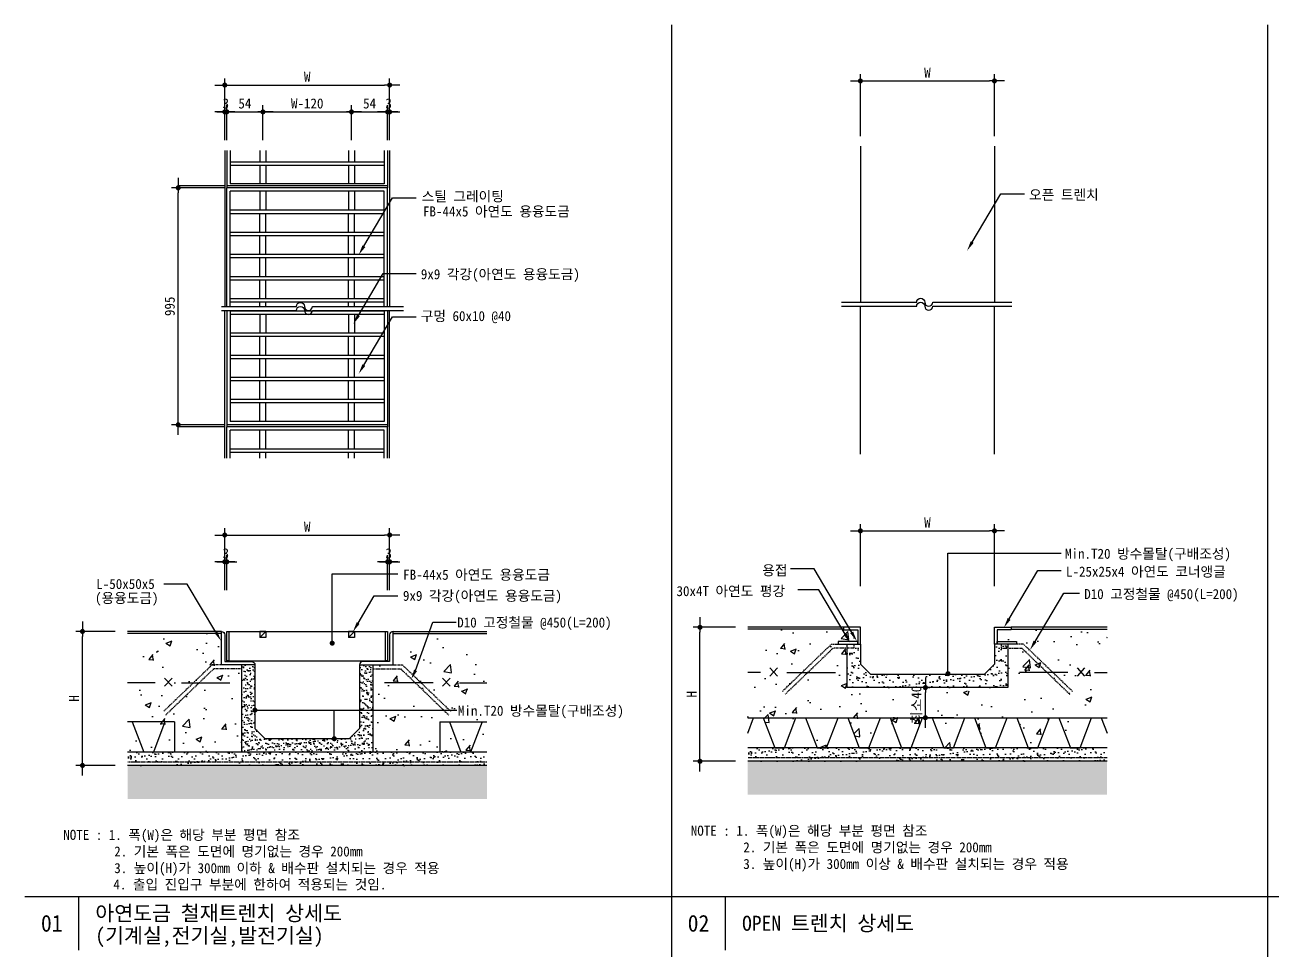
# Model space of a CAD drawing. Header units: millimetres. Extents: x 209 to 75467, y 6568 to 12199.
# Drawn here: x 209 to 3930, y 9438 to 12199 of the extents above; entities that cross this region are included whole.
import ezdxf
from ezdxf.enums import TextEntityAlignment as Align

# ---------------------------------------------------------------- set-up
doc = ezdxf.new("R2010")
doc.units = ezdxf.units.MM
doc.header["$MEASUREMENT"] = 0
doc.linetypes.add('HIDDEN', pattern=[0.375, 0.25, -0.125])
doc.linetypes.add('HIDDEN2', pattern=[0.1875, 0.125, -0.0625])
doc.layers.get('0').update_dxf_attribs({"linetype": 'CONTINUOUS'})
for name, color, linetype in [('252', 252, 'CONTINUOUS'), ('CA-ANNO-TEXT', 3, 'CONTINUOUS'), ('DIM', 7, 'CONTINUOUS'), ('ELEV1', 7, 'CONTINUOUS'), ('ELEV2', 9, 'CONTINUOUS'), ('FIN1', 9, 'CONTINUOUS'), ('HAT', 8, 'CONTINUOUS'), ('SECT2', 4, 'CONTINUOUS'), ('STL', 40, 'CONTINUOUS'), ('STRC', 2, 'CONTINUOUS'), ('SYM_JHS', 4, 'CONTINUOUS'), ('SYMB', 7, 'CONTINUOUS'), ('TABL', 7, 'CONTINUOUS'), ('TEXT', 7, 'CONTINUOUS'), ('WAT1', 7, 'HIDDEN'), ('WAT2', 7, 'CONTINUOUS')]:
    doc.layers.add(name, color=color, linetype=linetype)
for name, color, linetype, lineweight in [('A-DIMS', 7, 'CONTINUOUS', 25), ('A-MKXS-LEAD', 7, 'CONTINUOUS', 25), ('A-MKXS-TEXT1', 3, 'CONTINUOUS', 25)]:
    doc.layers.add(name, color=color, linetype=linetype, lineweight=lineweight)
doc.styles.add('HY울릉도L', font='H2GTRE.TTF')
doc.styles.add('돋움', font='')
doc.styles.add('돋움체', font='')
doc.styles.get('돋움').set_extended_font_data('DotumChe')
doc.styles.get('돋움체').set_extended_font_data('DotumChe')
doc.dimstyles.new('CDIM', dxfattribs={"dimtxt": 3, "dimasz": 1.5, "dimexe": 2, "dimexo": 1, "dimgap": 1, "dimtad": 1, "dimdec": 0, "dimrnd": 0.5, "dimzin": 0, "dimdsep": 32, "dimlunit": 6, "dimtxsty": 'HY울릉도L', "dimblk1": '_CIDOT', "dimblk2": '_CIDOT', "dimsah": 1, "dimcen": 5.5, "dimclrd": 2, "dimclre": 2, "dimclrt": 7, "dimadec": 0, "dimazin": 0, "dimtfac": 1, "dimtdec": 0, "dimtix": 1, "dimtmove": 2, "dimatfit": 1, "dimldrblk": '_CIDOT', "dimfxl": 1, "dimtolj": 1, "dimtzin": 0, "dimlwd": -1, "dimarcsym": 0})

# ---------------------------------------------------------------- blocks, each defined once
blk = doc.blocks.new('_CIDOT')
at = {"color": 0, "linetype": 'ByBlock'}
blk.add_line((2, 0), (-1, 0), dxfattribs=at)
at = {"color": 0, "linetype": 'ByBlock', "const_width": 0.5}
blk.add_lwpolyline([(-0.25, 0, 1), (0.25, 0, 1)], format="xyb", close=True, dxfattribs=at)
blk = doc.blocks.new('*D309')
at = {"layer": 'A-DIMS', "lineweight": -2, "transparency": 16777216}
for p, q in [((478.6, 10388.8), (360.7, 10388.8)), ((478.6, 9988.8), (360.7, 9988.8))]:
    blk.add_line(p, q, dxfattribs=at)
at = {"layer": 'A-DIMS', "transparency": 16777216}
blk.add_line((380.7, 10003.8), (380.7, 10373.8), dxfattribs=at)
at = {"layer": 'A-DIMS', "transparency": 16777216, "xscale": 15, "yscale": 15, "zscale": 15}
for p, rotation in [((380.7, 10388.8), 90), ((380.7, 9988.8), 270)]:
    blk.add_blockref('_CIDOT', p, dxfattribs=dict(at, rotation=rotation))
at = {"layer": 'A-DIMS', "color": 3, "transparency": 16777216, "insert": (355.7, 10188.8), "char_height": 30, "attachment_point": 5, "rotation": 90, "style": '돋움체'}
blk.add_mtext('\\A1;H', dxfattribs=at)
blk = doc.blocks.new('*D310')
at = {"layer": 'A-DIMS', "lineweight": -2, "transparency": 16777216}
for p, q in [((805.2, 10511.9), (805.2, 10616.5)), ((811.2, 10511.9), (811.2, 10616.5))]:
    blk.add_line(p, q, dxfattribs=at)
at = {"layer": 'A-DIMS', "transparency": 16777216}
for p, q in [((790.2, 10596.5), (775.2, 10596.5)), ((805.2, 10596.5), (811.2, 10596.5)), ((826.2, 10596.5), (841.2, 10596.5))]:
    blk.add_line(p, q, dxfattribs=at)
at = {"layer": 'A-DIMS', "transparency": 16777216, "xscale": 15, "yscale": 15, "zscale": 15, "rotation": 180}
blk.add_blockref('_CIDOT', (811.2, 10596.5), dxfattribs=at)
at = {"layer": 'A-DIMS', "transparency": 16777216, "xscale": 15, "yscale": 15, "zscale": 15}
blk.add_blockref('_CIDOT', (805.2, 10596.5), dxfattribs=at)
at = {"layer": 'A-DIMS', "color": 3, "transparency": 16777216, "insert": (808.2, 10621.5), "char_height": 30, "attachment_point": 5, "style": '돋움체'}
blk.add_mtext('\\A1;3', dxfattribs=at)
blk = doc.blocks.new('*D311')
at = {"layer": 'A-DIMS', "lineweight": -2, "transparency": 16777216}
for p, q in [((805.2, 10511.9), (805.2, 10696.5)), ((1297.2, 10511.9), (1297.2, 10696.5))]:
    blk.add_line(p, q, dxfattribs=at)
at = {"layer": 'A-DIMS', "transparency": 16777216}
blk.add_line((820.2, 10676.5), (1282.2, 10676.5), dxfattribs=at)
at = {"layer": 'A-DIMS', "transparency": 16777216, "xscale": 15, "yscale": 15, "zscale": 15, "rotation": 180}
blk.add_blockref('_CIDOT', (805.2, 10676.5), dxfattribs=at)
at = {"layer": 'A-DIMS', "transparency": 16777216, "xscale": 15, "yscale": 15, "zscale": 15}
blk.add_blockref('_CIDOT', (1297.2, 10676.5), dxfattribs=at)
at = {"layer": 'A-DIMS', "color": 3, "transparency": 16777216, "insert": (1051.2, 10701.5), "char_height": 30, "attachment_point": 5, "style": '돋움체'}
blk.add_mtext('\\A1;W', dxfattribs=at)
blk = doc.blocks.new('*D312')
at = {"layer": 'A-DIMS', "lineweight": -2, "transparency": 16777216}
for p, q in [((1291.2, 10511.9), (1291.2, 10616.5)), ((1297.2, 10511.9), (1297.2, 10616.5))]:
    blk.add_line(p, q, dxfattribs=at)
at = {"layer": 'A-DIMS', "transparency": 16777216}
for p, q in [((1276.2, 10596.5), (1261.2, 10596.5)), ((1291.2, 10596.5), (1297.2, 10596.5)), ((1312.2, 10596.5), (1327.2, 10596.5))]:
    blk.add_line(p, q, dxfattribs=at)
at = {"layer": 'A-DIMS', "transparency": 16777216, "xscale": 15, "yscale": 15, "zscale": 15, "rotation": 180}
blk.add_blockref('_CIDOT', (1297.2, 10596.5), dxfattribs=at)
at = {"layer": 'A-DIMS', "transparency": 16777216, "xscale": 15, "yscale": 15, "zscale": 15}
blk.add_blockref('_CIDOT', (1291.2, 10596.5), dxfattribs=at)
at = {"layer": 'A-DIMS', "color": 3, "transparency": 16777216, "insert": (1294.2, 10621.5), "char_height": 30, "attachment_point": 5, "style": '돋움체'}
blk.add_mtext('\\A1;3', dxfattribs=at)
blk = doc.blocks.new('*D313')
at = {"layer": 'DIM', "lineweight": -2, "transparency": 16777216}
for p, q in [((804.4, 11718.5), (664.2, 11718.5)), ((804.4, 11712.5), (664.2, 11712.5))]:
    blk.add_line(p, q, dxfattribs=at)
at = {"layer": 'DIM', "transparency": 16777216}
blk.add_line((666.2, 11714), (666.2, 11717), dxfattribs=at)
at = {"layer": 'DIM', "transparency": 16777216, "xscale": 1.5, "yscale": 1.5, "zscale": 1.5}
for p, rotation in [((666.2, 11718.5), 90), ((666.2, 11712.5), 270)]:
    blk.add_blockref('_CIDOT', p, dxfattribs=dict(at, rotation=rotation))
at = {"layer": 'DIM', "color": 3, "transparency": 16777216, "insert": (663.7, 11715.5), "char_height": 3, "attachment_point": 5, "rotation": 90, "style": '돋움'}
blk.add_mtext('\\A1;3', dxfattribs=at)
blk = doc.blocks.new('*D314')
at = {"layer": 'A-DIMS', "lineweight": -2, "transparency": 16777216}
for p, q in [((805.2, 11854.7), (805.2, 11959.3)), ((811.2, 11854.7), (811.2, 11959.3))]:
    blk.add_line(p, q, dxfattribs=at)
at = {"layer": 'A-DIMS', "transparency": 16777216}
for p, q in [((790.2, 11939.3), (775.2, 11939.3)), ((805.2, 11939.3), (811.2, 11939.3)), ((826.2, 11939.3), (841.2, 11939.3))]:
    blk.add_line(p, q, dxfattribs=at)
at = {"layer": 'A-DIMS', "transparency": 16777216, "xscale": 15, "yscale": 15, "zscale": 15, "rotation": 180}
blk.add_blockref('_CIDOT', (811.2, 11939.3), dxfattribs=at)
at = {"layer": 'A-DIMS', "transparency": 16777216, "xscale": 15, "yscale": 15, "zscale": 15}
blk.add_blockref('_CIDOT', (805.2, 11939.3), dxfattribs=at)
at = {"layer": 'A-DIMS', "color": 3, "transparency": 16777216, "insert": (808.2, 11964.3), "char_height": 30, "attachment_point": 5, "style": '돋움체'}
blk.add_mtext('\\A1;3', dxfattribs=at)
blk = doc.blocks.new('*D315')
at = {"layer": 'A-DIMS', "lineweight": -2, "transparency": 16777216}
for p, q in [((805.2, 11854.7), (805.2, 12039.3)), ((1297.2, 11854.7), (1297.2, 12039.3))]:
    blk.add_line(p, q, dxfattribs=at)
at = {"layer": 'A-DIMS', "transparency": 16777216}
blk.add_line((820.2, 12019.3), (1282.2, 12019.3), dxfattribs=at)
at = {"layer": 'A-DIMS', "transparency": 16777216, "xscale": 15, "yscale": 15, "zscale": 15, "rotation": 180}
blk.add_blockref('_CIDOT', (805.2, 12019.3), dxfattribs=at)
at = {"layer": 'A-DIMS', "transparency": 16777216, "xscale": 15, "yscale": 15, "zscale": 15}
blk.add_blockref('_CIDOT', (1297.2, 12019.3), dxfattribs=at)
at = {"layer": 'A-DIMS', "color": 3, "transparency": 16777216, "insert": (1051.2, 12044.3), "char_height": 30, "attachment_point": 5, "style": '돋움체'}
blk.add_mtext('\\A1;W', dxfattribs=at)
blk = doc.blocks.new('*D316')
at = {"layer": 'A-DIMS', "lineweight": -2, "transparency": 16777216}
for p, q in [((1291.2, 11854.7), (1291.2, 11959.3)), ((1297.2, 11854.7), (1297.2, 11959.3))]:
    blk.add_line(p, q, dxfattribs=at)
at = {"layer": 'A-DIMS', "transparency": 16777216}
for p, q in [((1276.2, 11939.3), (1261.2, 11939.3)), ((1291.2, 11939.3), (1297.2, 11939.3)), ((1312.2, 11939.3), (1327.2, 11939.3))]:
    blk.add_line(p, q, dxfattribs=at)
at = {"layer": 'A-DIMS', "transparency": 16777216, "xscale": 15, "yscale": 15, "zscale": 15, "rotation": 180}
blk.add_blockref('_CIDOT', (1297.2, 11939.3), dxfattribs=at)
at = {"layer": 'A-DIMS', "transparency": 16777216, "xscale": 15, "yscale": 15, "zscale": 15}
blk.add_blockref('_CIDOT', (1291.2, 11939.3), dxfattribs=at)
at = {"layer": 'A-DIMS', "color": 3, "transparency": 16777216, "insert": (1294.2, 11964.3), "char_height": 30, "attachment_point": 5, "style": '돋움체'}
blk.add_mtext('\\A1;3', dxfattribs=at)
blk = doc.blocks.new('*D317')
at = {"layer": 'A-DIMS', "lineweight": -2, "transparency": 16777216}
for p, q in [((811.2, 11854.7), (811.2, 11959.3)), ((919.2, 11854.7), (919.2, 11959.3))]:
    blk.add_line(p, q, dxfattribs=at)
at = {"layer": 'A-DIMS', "transparency": 16777216}
blk.add_line((826.2, 11939.3), (904.2, 11939.3), dxfattribs=at)
at = {"layer": 'A-DIMS', "transparency": 16777216, "xscale": 15, "yscale": 15, "zscale": 15, "rotation": 180}
blk.add_blockref('_CIDOT', (811.2, 11939.3), dxfattribs=at)
at = {"layer": 'A-DIMS', "transparency": 16777216, "xscale": 15, "yscale": 15, "zscale": 15}
blk.add_blockref('_CIDOT', (919.2, 11939.3), dxfattribs=at)
at = {"layer": 'A-DIMS', "color": 3, "transparency": 16777216, "insert": (865.2, 11964.3), "char_height": 30, "attachment_point": 5, "style": '돋움체'}
blk.add_mtext('\\A1;54', dxfattribs=at)
blk = doc.blocks.new('*D318')
at = {"layer": 'A-DIMS', "lineweight": -2, "transparency": 16777216}
for p, q in [((1183.2, 11854.7), (1183.2, 11959.3)), ((1291.2, 11854.7), (1291.2, 11959.3))]:
    blk.add_line(p, q, dxfattribs=at)
at = {"layer": 'A-DIMS', "transparency": 16777216}
blk.add_line((1198.2, 11939.3), (1276.2, 11939.3), dxfattribs=at)
at = {"layer": 'A-DIMS', "transparency": 16777216, "xscale": 15, "yscale": 15, "zscale": 15, "rotation": 180}
blk.add_blockref('_CIDOT', (1183.2, 11939.3), dxfattribs=at)
at = {"layer": 'A-DIMS', "transparency": 16777216, "xscale": 15, "yscale": 15, "zscale": 15}
blk.add_blockref('_CIDOT', (1291.2, 11939.3), dxfattribs=at)
at = {"layer": 'A-DIMS', "color": 3, "transparency": 16777216, "insert": (1237.2, 11964.3), "char_height": 30, "attachment_point": 5, "style": '돋움체'}
blk.add_mtext('\\A1;54', dxfattribs=at)
blk = doc.blocks.new('*D319')
at = {"layer": 'A-DIMS', "lineweight": -2, "transparency": 16777216}
for p, q in [((795.4, 11712.5), (646.2, 11712.5)), ((795.4, 11005.5), (646.2, 11005.5))]:
    blk.add_line(p, q, dxfattribs=at)
at = {"layer": 'A-DIMS', "transparency": 16777216}
blk.add_line((666.2, 11020.5), (666.2, 11697.5), dxfattribs=at)
at = {"layer": 'A-DIMS', "transparency": 16777216, "xscale": 15, "yscale": 15, "zscale": 15}
for p, rotation in [((666.2, 11712.5), 90), ((666.2, 11005.5), 270)]:
    blk.add_blockref('_CIDOT', p, dxfattribs=dict(at, rotation=rotation))
at = {"layer": 'A-DIMS', "color": 3, "transparency": 16777216, "insert": (641.2, 11359), "char_height": 30, "attachment_point": 5, "rotation": 90, "style": '돋움체'}
blk.add_mtext('\\A1;995', dxfattribs=at)
blk = doc.blocks.new('*D320')
at = {"layer": 'DIM', "lineweight": -2, "transparency": 16777216}
for p, q in [((804.4, 11005.5), (664.2, 11005.5)), ((804.4, 10999.5), (664.2, 10999.5))]:
    blk.add_line(p, q, dxfattribs=at)
at = {"layer": 'DIM', "transparency": 16777216}
blk.add_line((666.2, 11001), (666.2, 11004), dxfattribs=at)
at = {"layer": 'DIM', "transparency": 16777216, "xscale": 1.5, "yscale": 1.5, "zscale": 1.5}
for p, rotation in [((666.2, 11005.5), 90), ((666.2, 10999.5), 270)]:
    blk.add_blockref('_CIDOT', p, dxfattribs=dict(at, rotation=rotation))
at = {"layer": 'DIM', "color": 3, "transparency": 16777216, "insert": (663.7, 11002.5), "char_height": 3, "attachment_point": 5, "rotation": 90, "style": '돋움'}
blk.add_mtext('\\A1;3', dxfattribs=at)
blk = doc.blocks.new('*D321')
at = {"layer": 'A-DIMS', "lineweight": -2, "transparency": 16777216}
for p, q in [((919.2, 11854.7), (919.2, 11959.3)), ((1183.2, 11854.7), (1183.2, 11959.3))]:
    blk.add_line(p, q, dxfattribs=at)
at = {"layer": 'A-DIMS', "transparency": 16777216}
blk.add_line((934.2, 11939.3), (1168.2, 11939.3), dxfattribs=at)
at = {"layer": 'A-DIMS', "transparency": 16777216, "xscale": 15, "yscale": 15, "zscale": 15, "rotation": 180}
blk.add_blockref('_CIDOT', (919.2, 11939.3), dxfattribs=at)
at = {"layer": 'A-DIMS', "transparency": 16777216, "xscale": 15, "yscale": 15, "zscale": 15}
blk.add_blockref('_CIDOT', (1183.2, 11939.3), dxfattribs=at)
at = {"layer": 'A-DIMS', "color": 3, "transparency": 16777216, "insert": (1051.2, 11964.3), "char_height": 30, "attachment_point": 5, "style": '돋움체'}
blk.add_mtext('\\A1;W-120', dxfattribs=at)
blk = doc.blocks.new('*D322')
at = {"layer": 'A-DIMS', "lineweight": -2, "transparency": 16777216}
for p, q in [((2701.7, 10524.3), (2701.7, 10708.9)), ((3101.7, 10524.3), (3101.7, 10708.9))]:
    blk.add_line(p, q, dxfattribs=at)
at = {"layer": 'A-DIMS', "transparency": 16777216}
blk.add_line((2716.7, 10688.9), (3086.7, 10688.9), dxfattribs=at)
at = {"layer": 'A-DIMS', "transparency": 16777216, "xscale": 15, "yscale": 15, "zscale": 15, "rotation": 180}
blk.add_blockref('_CIDOT', (2701.7, 10688.9), dxfattribs=at)
at = {"layer": 'A-DIMS', "transparency": 16777216, "xscale": 15, "yscale": 15, "zscale": 15}
blk.add_blockref('_CIDOT', (3101.7, 10688.9), dxfattribs=at)
at = {"layer": 'A-DIMS', "color": 3, "transparency": 16777216, "insert": (2901.7, 10713.9), "char_height": 30, "attachment_point": 5, "style": '돋움체'}
blk.add_mtext('\\A1;W', dxfattribs=at)
blk = doc.blocks.new('*D323')
at = {"layer": 'A-DIMS', "lineweight": -2, "transparency": 16777216}
for p, q in [((2701.7, 11867.1), (2701.7, 12051.7)), ((3101.7, 11867.1), (3101.7, 12051.7))]:
    blk.add_line(p, q, dxfattribs=at)
at = {"layer": 'A-DIMS', "transparency": 16777216}
blk.add_line((2716.7, 12031.7), (3086.7, 12031.7), dxfattribs=at)
at = {"layer": 'A-DIMS', "transparency": 16777216, "xscale": 15, "yscale": 15, "zscale": 15, "rotation": 180}
blk.add_blockref('_CIDOT', (2701.7, 12031.7), dxfattribs=at)
at = {"layer": 'A-DIMS', "transparency": 16777216, "xscale": 15, "yscale": 15, "zscale": 15}
blk.add_blockref('_CIDOT', (3101.7, 12031.7), dxfattribs=at)
at = {"layer": 'A-DIMS', "color": 3, "transparency": 16777216, "insert": (2901.7, 12056.7), "char_height": 30, "attachment_point": 5, "style": '돋움체'}
blk.add_mtext('\\A1;W', dxfattribs=at)
blk = doc.blocks.new('*D324')
at = {"layer": 'A-DIMS', "lineweight": -2, "transparency": 16777216}
for p, q in [((2329.1, 10401.2), (2203.1, 10401.2)), ((2329.1, 10001.2), (2203.1, 10001.2))]:
    blk.add_line(p, q, dxfattribs=at)
at = {"layer": 'A-DIMS', "transparency": 16777216}
blk.add_line((2223.1, 10016.2), (2223.1, 10386.2), dxfattribs=at)
at = {"layer": 'A-DIMS', "transparency": 16777216, "xscale": 15, "yscale": 15, "zscale": 15}
for p, rotation in [((2223.1, 10401.2), 90), ((2223.1, 10001.2), 270)]:
    blk.add_blockref('_CIDOT', p, dxfattribs=dict(at, rotation=rotation))
at = {"layer": 'A-DIMS', "color": 3, "transparency": 16777216, "insert": (2198, 10201.2), "char_height": 30, "attachment_point": 5, "rotation": 90, "style": '돋움체'}
blk.add_mtext('\\A1;H', dxfattribs=at)
blk = doc.blocks.new('*D325')
at = {"layer": 'A-DIMS', "lineweight": -2, "transparency": 16777216}
for p, q in [((2980.3, 10221.2), (2875.7, 10221.2)), ((2980.3, 10131.2), (2875.7, 10131.2))]:
    blk.add_line(p, q, dxfattribs=at)
at = {"layer": 'A-DIMS', "transparency": 16777216}
blk.add_line((2895.7, 10146.2), (2895.7, 10206.2), dxfattribs=at)
at = {"layer": 'A-DIMS', "transparency": 16777216, "xscale": 15, "yscale": 15, "zscale": 15}
for p, rotation in [((2895.7, 10221.2), 90), ((2895.7, 10131.2), 270)]:
    blk.add_blockref('_CIDOT', p, dxfattribs=dict(at, rotation=rotation))
at = {"layer": 'A-DIMS', "color": 3, "transparency": 16777216, "insert": (2870.2, 10169.6), "char_height": 30, "attachment_point": 5, "rotation": 90, "style": '돋움체'}
blk.add_mtext('\\A1;최소40', dxfattribs=at)

msp = doc.modelspace()

# ---------------------------------------------------------------- hatches: boundary and pattern name
at = {"layer": '252'}
for points in [[(1587.2, 9888.8), (1587.2, 9988.8), (515.2, 9988.8), (515.2, 9888.8)], [(3437.7, 9901.2), (3437.7, 10001.2), (2365.7, 10001.2), (2365.7, 9901.2)]]:
    msp.add_hatch(color=256, dxfattribs=at).paths.add_polyline_path(points)
at = {"layer": 'HAT', "linetype": 'ByBlock'}
h = msp.add_hatch(dxfattribs=at)
h.set_pattern_fill('AR-CONC', color=256, style=0)
h.set_pattern_definition([(50, (-350060.04, 114479.64), (182.18467, -15.939086), [19.05, -209.55]), (355, (-350060.04, 114479.64), (-35.24283, 191.05664), [15.24, -167.64]), (100.451, (-350044.86, 114478.31), (146.9425, 175.11669), [16.19, -178.09]), (46.1842, (-350060.04, 114530.44), (271.07904, -42.04233), [28.575, -314.325]), (96.6356, (-350037.45, 114526.94), (237.40423, 247.42556), [24.285, -267.135]), (351.184, (-350060.04, 114530.44), (237.4046, 247.42512), [22.86, -251.46]), (21, (-350034.64, 114517.74), (151.61488, -102.26552), [19.05, -209.55]), (326, (-350034.64, 114517.74), (61.80203, 184.18797), [15.24, -167.64]), (71.4514, (-350022, 114509.22), (213.41649, 81.92286), [16.19, -178.09]), (37.5, (-350060.04, 114479.64), (3.088603, 84.555039), [0, -165.608, 0, -170.18, 0, -168.275]), (7.5, (-350060.04, 114479.64), (66.819663, 100.180575), [0, -97.028, 0, -161.798, 0, -64.135]), (327.5, (-350116.68, 114479.64), (135.590595, -5.728744), [0, -63.5, 0, -198.12, 0, -262.89]), (317.5, (-350142.08, 114479.64), (148.12918, 25.42649), [0, -82.55, 0, -131.572, 0, -186.69])])
h.paths.add_polyline_path([(515.2, 10028.8), (855.2, 10028.8), (855.2, 10328.2), (834.6, 10328.2), (834.6, 10382.8), (515.2, 10382.8)])
h.paths.add_polyline_path([(1307.2, 10382.8), (1307.2, 10288.8), (1247.2, 10288.8), (1247.2, 10028.8), (1587.2, 10028.8), (1587.2, 10382.8)])
h = msp.add_hatch(dxfattribs=at)
h.set_pattern_fill('AR-CONC', color=256, style=0)
h.set_pattern_definition([(50, (-346642.24, 109115.23), (182.18467, -15.939086), [19.05, -209.55]), (355, (-346642.24, 109115.23), (-35.24283, 191.05664), [15.24, -167.64]), (100.451, (-346627.05, 109113.9), (146.9425, 175.11669), [16.19, -178.09]), (46.1842, (-346642.24, 109166.03), (271.07904, -42.04233), [28.575, -314.325]), (96.6356, (-346619.65, 109162.53), (237.40423, 247.42556), [24.285, -267.135]), (351.184, (-346642.24, 109166.03), (237.4046, 247.42512), [22.86, -251.46]), (21, (-346616.84, 109153.33), (151.61488, -102.26552), [19.05, -209.55]), (326, (-346616.84, 109153.33), (61.80203, 184.18797), [15.24, -167.64]), (71.4514, (-346604.2, 109144.8), (213.41649, 81.92286), [16.19, -178.09]), (37.5, (-346642.236, 109115.23), (3.088603, 84.555039), [0, -165.608, 0, -170.18, 0, -168.275]), (7.5, (-346642.24, 109115.23), (66.819663, 100.180575), [0, -97.028, 0, -161.798, 0, -64.135]), (327.5, (-346698.88, 109115.23), (135.590595, -5.728744), [0, -63.5, 0, -198.12, 0, -262.89]), (317.5, (-346724.28, 109115.23), (148.12918, 25.42649), [0, -82.55, 0, -131.572, 0, -186.69])])
h.paths.add_polyline_path([(3437.7, 10085.2), (3437.7, 10395.2), (3118.3, 10395.2), (3118.3, 10340.6), (3097.7, 10340.6), (3097.7, 10211.2), (2705.7, 10211.2), (2705.7, 10340.6), (2685.2, 10340.6), (2685.2, 10395.2), (2365.7, 10395.2), (2365.7, 10085.2), (2383.2, 10131.2), (2412, 10131.2), (2446.3, 10041.2), (2475, 10041.2), (2509.3, 10131.2), (2538, 10131.2), (2572.3, 10041.2), (2601, 10041.2), (2635.3, 10131.2), (2664, 10131.2), (2698.3, 10041.2), (2727, 10041.2), (2761.3, 10131.2), (2790.1, 10131.2), (2824.4, 10041.2), (2853.1, 10041.2), (2887.4, 10131.2), (2916.1, 10131.2), (2950.4, 10041.2), (2979.1, 10041.2), (3013.4, 10131.2), (3042.1, 10131.2), (3076.4, 10041.2), (3105.1, 10041.2), (3139.4, 10131.2), (3168.1, 10131.2), (3202.4, 10041.2), (3231.2, 10041.2), (3265.5, 10131.2), (3294.2, 10131.2), (3328.5, 10041.2), (3357.2, 10041.2), (3391.5, 10131.2), (3420.2, 10131.2)])
h = msp.add_hatch(dxfattribs=at)
h.set_pattern_fill('AR-SAND', color=256, scale=0.6, style=0)
h.set_pattern_definition([(37.5, (-352927.18, 116648.037), (-0.9600188, 29.3647942), [0, -23.1648, 0, -25.908, 0, -24.765]), (7.5, (-352927.18, 116648.037), (26.971397, 43.009506), [0, -12.4968, 0, -20.8788, 0, -8.001]), (327.5, (-352945.925, 116648.037), (47.4595422, 0.086231), [0, -7.62, 0, -27.432, 0, -35.814]), (317.5, (-352945.925, 116648.037), (45.813387, 13.3757594), [0, -3.81, 0, -17.9832, 0, -20.574])])
h.paths.add_polyline_path([(2701.7, 10351.2), (2661.7, 10351.2), (2661.7, 10221.2), (3141.7, 10221.2), (3141.7, 10351.2), (3101.7, 10351.2), (3101.7, 10291.2), (3071.7, 10261.2), (2731.7, 10261.2), (2701.7, 10291.2)])
h = msp.add_hatch(dxfattribs=at)
h.set_pattern_fill('AR-SAND', color=256, scale=0.4, style=0)
h.set_pattern_definition([(37.5, (-348115.04, 114479.639), (-0.6400125, 19.5765295), [0, -15.4432, 0, -17.272, 0, -16.51]), (7.5, (-348115.04, 114479.64), (17.9809313, 28.673004), [0, -8.3312, 0, -13.9192, 0, -5.334]), (327.5, (-348127.537, 114479.639), (31.6396948, 0.0574874), [0, -5.08, 0, -18.288, 0, -23.876]), (317.5, (-348127.537, 114479.64), (30.542258, 8.917173), [0, -2.54, 0, -11.9888, 0, -13.716])])
h.paths.add_polyline_path([(1207.2, 10288.8), (1247.2, 10288.8), (1247.2, 10028.8), (855.2, 10028.8), (855.2, 10288.8), (895.2, 10288.8), (895.2, 10098.8), (925.2, 10068.8), (1177.2, 10068.8), (1207.2, 10098.8)])
h = msp.add_hatch(dxfattribs=at)
h.set_pattern_fill('AR-SAND', color=256, scale=0.6, style=0)
h.set_pattern_definition([(37.5, (-345155.018, 114445.686), (-0.9600188, 29.3647942), [0, -23.1648, 0, -25.908, 0, -24.765]), (7.5, (-345155.018, 114445.686), (26.971397, 43.009506), [0, -12.4968, 0, -20.8788, 0, -8.001]), (327.5, (-345173.763, 114445.686), (47.4595422, 0.086231), [0, -7.62, 0, -27.432, 0, -35.814]), (317.5, (-345173.763, 114445.686), (45.813387, 13.3757594), [0, -3.81, 0, -17.9832, 0, -20.574])])
h.paths.add_polyline_path([(1587.2, 10028.8), (1587.2, 9988.8), (515.2, 9988.8), (515.2, 10028.8)])
h = msp.add_hatch(dxfattribs=at)
h.set_pattern_fill('AR-SAND', color=256, scale=0.6, style=0)
h.set_pattern_definition([(37.5, (-343304.461, 114458.09), (-0.9600188, 29.3647942), [0, -23.1648, 0, -25.908, 0, -24.765]), (7.5, (-343304.46, 114458.09), (26.971397, 43.009506), [0, -12.4968, 0, -20.8788, 0, -8.001]), (327.5, (-343323.206, 114458.09), (47.4595422, 0.086231), [0, -7.62, 0, -27.432, 0, -35.814]), (317.5, (-343323.206, 114458.09), (45.813387, 13.3757594), [0, -3.81, 0, -17.9832, 0, -20.574])])
h.paths.add_polyline_path([(3437.7, 10041.2), (3437.7, 10001.2), (2365.7, 10001.2), (2365.7, 10041.2)])

# ---------------------------------------------------------------- linework, layer by layer
at = {"layer": 'A-MKXS-LEAD'}
for p, q in [((693.3, 10530.3), (623.3, 10530.3)), ((778.9, 10386.3), (693.3, 10530.3)), ((1203.1, 10413.8), (1251.2, 10494.8)), ((1251.2, 10494.8), (1321.2, 10494.8)), ((1374.4, 10272.6), (1425.8, 10416.6)), ((1425.8, 10416.6), (1495.8, 10416.6)), ((895.2, 10153.8), (1497.9, 10153.8)), ((1131.8, 10068.5), (1131.8, 10153.8))]:
    msp.add_line(p, q, dxfattribs=at)
msp.add_lwpolyline([(1125.8, 10353.7), (1125.8, 10560.2), (1321.2, 10560.2)], dxfattribs=at)
at = {"layer": 'A-MKXS-LEAD', "const_width": 7.5}
for points in [[(1129.6, 10353.7, -1), (1122.1, 10353.7, -1)], [(895.2, 10150.1, -1), (895.2, 10157.6, -1)], [(1135.6, 10068.5, -1), (1128.1, 10068.5, -1)]]:
    msp.add_lwpolyline(points, format="xyb", close=True, dxfattribs=at)
at = {"layer": 'A-MKXS-LEAD'}
for points in [[(783.2, 10388.8), (794.2, 10360.5), (774.6, 10383.7)], [(1198.8, 10416.3), (1187.8, 10388), (1207.4, 10411.2)], [(1370.1, 10275.1), (1361.7, 10246.8), (1378.7, 10270)]]:
    msp.add_solid(points, dxfattribs=at)
at = {"layer": 'ELEV1'}
for p, q in [((2701.7, 11836.9), (2701.7, 11371.2)), ((3101.7, 11836.9), (3101.7, 11371.2)), ((805.2, 11824.5), (805.2, 11358.8)), ((811.2, 11824.5), (811.2, 11712.5)), ((821.2, 11824.5), (821.2, 11724.5)), ((910.2, 11824.5), (910.2, 11790.5)), ((928.2, 11824.5), (928.2, 11790.5)), ((1174.2, 11824.5), (1174.2, 11790.5)), ((1192.2, 11824.5), (1192.2, 11790.5)), ((1281.2, 11824.5), (1281.2, 11724.5)), ((1291.2, 11824.5), (1291.2, 11712.5)), ((1297.2, 11824.5), (1297.2, 11358.8)), ((821.2, 11790.5), (1281.2, 11790.5)), ((821.2, 11780.5), (1281.2, 11780.5)), ((910.2, 11780.5), (910.2, 11724.5)), ((928.2, 11780.5), (928.2, 11724.5)), ((1174.2, 11780.5), (1174.2, 11724.5)), ((1192.2, 11780.5), (1192.2, 11724.5)), ((1281.2, 11724.5), (821.2, 11724.5)), ((1291.2, 11718.5), (811.2, 11718.5)), ((1291.2, 11712.5), (811.2, 11712.5)), ((811.2, 11358.8), (811.2, 11712.5)), ((1281.2, 11702.5), (821.2, 11702.5)), ((821.2, 11358.8), (821.2, 11702.5)), ((910.2, 11702.5), (910.2, 11646.5)), ((928.2, 11702.5), (928.2, 11646.5)), ((1174.2, 11702.5), (1174.2, 11646.5)), ((1192.2, 11702.5), (1192.2, 11646.5)), ((1281.2, 11358.8), (1281.2, 11702.5)), ((1291.2, 11358.8), (1291.2, 11712.5)), ((821.2, 11646.5), (1281.2, 11646.5)), ((821.2, 11636.5), (1281.2, 11636.5)), ((910.2, 11580.5), (910.2, 11636.5)), ((928.2, 11580.5), (928.2, 11636.5)), ((1174.2, 11580.5), (1174.2, 11636.5)), ((1192.2, 11580.5), (1192.2, 11636.5)), ((821.2, 11580.5), (1281.2, 11580.5)), ((821.2, 11570.5), (1281.2, 11570.5)), ((910.2, 11514.5), (910.2, 11570.5)), ((928.2, 11514.5), (928.2, 11570.5)), ((1174.2, 11514.5), (1174.2, 11570.5)), ((1192.2, 11514.5), (1192.2, 11570.5)), ((821.2, 11514.5), (1281.2, 11514.5)), ((821.2, 11504.5), (1281.2, 11504.5)), ((910.2, 11448.5), (910.2, 11504.5)), ((928.2, 11448.5), (928.2, 11504.5)), ((1174.2, 11448.5), (1174.2, 11504.5)), ((1192.2, 11448.5), (1192.2, 11504.5)), ((821.2, 11448.5), (1281.2, 11448.5)), ((821.2, 11438.5), (1281.2, 11438.5)), ((910.2, 11382.5), (910.2, 11438.5)), ((928.2, 11382.5), (928.2, 11438.5)), ((1174.2, 11382.5), (1174.2, 11438.5)), ((1192.2, 11382.5), (1192.2, 11438.5)), ((821.2, 11382.5), (1281.2, 11382.5)), ((821.2, 11372.5), (1281.2, 11372.5)), ((910.2, 11358.8), (910.2, 11372.5)), ((928.2, 11358.8), (928.2, 11372.5)), ((1174.2, 11358.8), (1174.2, 11372.5)), ((1192.2, 11358.8), (1192.2, 11372.5)), ((2701.7, 10917.8), (2701.7, 11359.2)), ((3101.7, 10917.8), (3101.7, 11359.2)), ((805.2, 10905.4), (805.2, 11346.8)), ((811.2, 11346.8), (811.2, 10999.5)), ((821.2, 11346.8), (821.2, 11015.5)), ((821.2, 11345.5), (1281.2, 11345.5)), ((821.2, 11335.5), (1281.2, 11335.5)), ((910.2, 11335.5), (910.2, 11279.5)), ((928.2, 11335.5), (928.2, 11279.5)), ((1174.2, 11335.5), (1174.2, 11279.5)), ((1192.2, 11335.5), (1192.2, 11279.5)), ((1281.2, 11346.8), (1281.2, 11015.5)), ((1291.2, 11346.8), (1291.2, 10999.5)), ((1297.2, 10905.4), (1297.2, 11346.8)), ((821.2, 11279.5), (1281.2, 11279.5)), ((821.2, 11269.5), (1281.2, 11269.5)), ((910.2, 11213.5), (910.2, 11269.5)), ((928.2, 11213.5), (928.2, 11269.5)), ((1174.2, 11213.5), (1174.2, 11269.5)), ((1192.2, 11213.5), (1192.2, 11269.5)), ((821.2, 11213.5), (1281.2, 11213.5)), ((821.2, 11203.5), (1281.2, 11203.5)), ((910.2, 11147.5), (910.2, 11203.5)), ((928.2, 11147.5), (928.2, 11203.5)), ((1174.2, 11147.5), (1174.2, 11203.5)), ((1192.2, 11147.5), (1192.2, 11203.5)), ((821.2, 11147.5), (1281.2, 11147.5)), ((821.2, 11137.5), (1281.2, 11137.5)), ((910.2, 11081.5), (910.2, 11137.5)), ((928.2, 11081.5), (928.2, 11137.5)), ((1174.2, 11081.5), (1174.2, 11137.5)), ((1192.2, 11081.5), (1192.2, 11137.5)), ((821.2, 11081.5), (1281.2, 11081.5)), ((821.2, 11071.5), (1281.2, 11071.5)), ((910.2, 11015.5), (910.2, 11071.5)), ((928.2, 11015.5), (928.2, 11071.5)), ((1174.2, 11015.5), (1174.2, 11071.5)), ((1192.2, 11015.5), (1192.2, 11071.5)), ((1281.2, 11015.5), (821.2, 11015.5)), ((1291.2, 11005.5), (811.2, 11005.5)), ((1291.2, 10999.5), (811.2, 10999.5)), ((811.2, 10905.4), (811.2, 10999.5)), ((1281.2, 10989.5), (821.2, 10989.5)), ((821.2, 10905.4), (821.2, 10989.5)), ((910.2, 10933.5), (910.2, 10989.5)), ((928.2, 10933.5), (928.2, 10989.5)), ((1174.2, 10933.5), (1174.2, 10989.5)), ((1192.2, 10933.5), (1192.2, 10989.5)), ((1281.2, 10905.4), (1281.2, 10989.5)), ((1291.2, 10905.4), (1291.2, 10999.5)), ((821.2, 10933.5), (1281.2, 10933.5)), ((821.2, 10923.5), (1281.2, 10923.5)), ((910.2, 10905.4), (910.2, 10923.5)), ((928.2, 10905.4), (928.2, 10923.5)), ((1174.2, 10905.4), (1174.2, 10923.5)), ((1192.2, 10905.4), (1192.2, 10923.5)), ((817.2, 10388.8), (1285.2, 10388.8)), ((910.2, 10388.8), (910.2, 10370.8)), ((928.2, 10388.8), (910.2, 10388.8)), ((928.2, 10388.8), (928.2, 10370.8)), ((1174.2, 10388.8), (1174.2, 10370.8)), ((1192.2, 10388.8), (1192.2, 10370.8)), ((928.2, 10370.8), (910.2, 10370.8)), ((1192.2, 10370.8), (1174.2, 10370.8)), ((817.2, 10300.8), (1285.2, 10300.8))]:
    msp.add_line(p, q, dxfattribs=at)
for points in [[(795.2, 10288.8), (795.2, 10388.8, -0.414214), (805.2, 10378.8), (805.2, 10298.8), (885.2, 10298.8, -0.414214), (895.2, 10288.8)], [(1307.2, 10288.8), (1307.2, 10388.8, 0.414214), (1297.2, 10378.8), (1297.2, 10298.8), (1217.2, 10298.8, 0.414214), (1207.2, 10288.8)]]:
    msp.add_lwpolyline(points, format="xyb", close=True, dxfattribs=at)
for points in [[(811.2, 10300.8), (811.2, 10388.8), (817.2, 10388.8), (817.2, 10300.8), (811.2, 10300.8)], [(1285.2, 10300.8), (1285.2, 10388.8), (1291.2, 10388.8), (1291.2, 10300.8), (1285.2, 10300.8)], [(2635.7, 10351.2), (2693.7, 10351.2), (2693.7, 10359.2), (2635.7, 10359.2)], [(3167.7, 10351.2), (3109.7, 10351.2), (3109.7, 10359.2), (3167.7, 10359.2)]]:
    msp.add_lwpolyline(points, close=True, dxfattribs=at)
for points in [[(2701.7, 10401.2), (2651.7, 10401.2), (2651.7, 10393.2), (2693.7, 10393.2), (2693.7, 10351.2), (2701.7, 10351.2), (2701.7, 10401.2)], [(3101.7, 10401.2), (3151.7, 10401.2), (3151.7, 10393.2), (3109.7, 10393.2), (3109.7, 10351.2), (3101.7, 10351.2), (3101.7, 10401.2)]]:
    msp.add_lwpolyline(points, dxfattribs=at)
at = {"layer": 'ELEV2', "linetype": 'ByBlock'}
msp.add_line((2365.7, 10131.2), (3437.7, 10131.2), dxfattribs=at)
at = {"layer": 'FIN1'}
for p, q in [((795.2, 10388.8), (515.2, 10388.8)), ((1307.2, 10388.8), (1587.2, 10388.8)), ((2651.7, 10401.2), (2365.7, 10401.2)), ((3437.7, 10401.2), (3151.7, 10401.2))]:
    msp.add_line(p, q, dxfattribs=at)
at = {"layer": 'HAT'}
for p, q in [((928.2, 10388.8), (910.2, 10370.8)), ((1192.2, 10388.8), (1174.2, 10370.8))]:
    msp.add_line(p, q, dxfattribs=at)
at = {"layer": 'HAT', "linetype": 'Continuous'}
for p, q in [((2454.4, 10255.2), (2431.6, 10279.8)), ((2431.6, 10255.2), (2454.4, 10279.8)), ((3349.1, 10255.2), (3371.8, 10279.8)), ((3371.8, 10255.2), (3349.1, 10279.8)), ((597.1, 10235.6), (515.2, 10235.6)), ((647.8, 10225), (625.1, 10249.6)), ((625.1, 10225), (647.8, 10249.6)), ((675.8, 10235.6), (820.6, 10235.6)), ((1426.6, 10235.6), (1281.7, 10235.6)), ((1454.5, 10225), (1477.3, 10249.6)), ((1477.3, 10225), (1454.5, 10249.6)), ((1505.2, 10235.6), (1587.2, 10235.6)), ((2403.7, 10265.9), (2365.7, 10265.9)), ((2482.3, 10265.9), (2627.2, 10265.9)), ((3321.1, 10265.9), (3176.2, 10265.9)), ((3399.8, 10265.9), (3437.7, 10265.9))]:
    msp.add_line(p, q, dxfattribs=at)
at = {"layer": 'SECT2'}
for p, q in [((655.2, 10118.8), (515.2, 10118.8)), ((529.4, 10118.8), (563.7, 10028.8)), ((626.7, 10118.8), (592.4, 10028.8)), ((655.2, 10118.8), (655.2, 10028.8)), ((1447.2, 10118.8), (1447.2, 10028.8)), ((1447.2, 10118.8), (1587.2, 10118.8)), ((1475.7, 10118.8), (1510, 10028.8)), ((1573, 10118.8), (1538.7, 10028.8))]:
    msp.add_line(p, q, dxfattribs=at)
msp.add_lwpolyline([(2365.7, 10085.2), (2383.2, 10131.2), (2412, 10131.2), (2446.3, 10041.2), (2475, 10041.2), (2509.3, 10131.2), (2538, 10131.2), (2572.3, 10041.2), (2601, 10041.2), (2635.3, 10131.2), (2664, 10131.2), (2698.3, 10041.2), (2727, 10041.2), (2761.3, 10131.2), (2790.1, 10131.2), (2824.4, 10041.2), (2853.1, 10041.2), (2887.4, 10131.2), (2916.1, 10131.2), (2950.4, 10041.2), (2979.1, 10041.2), (3013.4, 10131.2), (3042.1, 10131.2), (3076.4, 10041.2), (3105.1, 10041.2), (3139.4, 10131.2), (3168.1, 10131.2), (3202.4, 10041.2), (3231.2, 10041.2), (3265.5, 10131.2), (3294.2, 10131.2), (3328.5, 10041.2), (3357.2, 10041.2), (3391.5, 10131.2), (3420.2, 10131.2), (3437.7, 10085.2)], dxfattribs=at)
at = {"layer": 'STL'}
msp.add_line((1192.2, 10388.8), (1174.2, 10388.8), dxfattribs=at)
at = {"layer": 'STL', "linetype": 'Continuous'}
msp.add_line((2701.2, 10351.2), (2701.7, 10351.2), dxfattribs=at)
at = {"layer": 'STRC'}
for p, q in [((795.2, 10382.8), (515.2, 10382.8)), ((1307.2, 10382.8), (1587.2, 10382.8)), ((2651.7, 10395.2), (2365.7, 10395.2)), ((3151.7, 10395.2), (3437.7, 10395.2)), ((2661.7, 10351.2), (2661.7, 10221.2)), ((3141.7, 10351.2), (3141.7, 10221.2)), ((855.2, 10288.8), (855.2, 10028.8)), ((1247.2, 10288.8), (1247.2, 10028.8)), ((3141.7, 10221.2), (2661.7, 10221.2)), ((1587.2, 10028.8), (515.2, 10028.8)), ((1587.2, 9988.8), (515.2, 9988.8)), ((3437.7, 10001.2), (2365.7, 10001.2))]:
    msp.add_line(p, q, dxfattribs=at)
at = {"layer": 'SYM_JHS'}
for p, q in [((3035.3, 11550.9), (3120.9, 11694.9)), ((3120.9, 11694.9), (3190.9, 11694.9)), ((1220.2, 11538.5), (1305.8, 11682.5)), ((1305.8, 11682.5), (1375.8, 11682.5)), ((1203.8, 11331.8), (1278.3, 11457.1)), ((1278.3, 11457.1), (1375.8, 11457.1)), ((1220.2, 11183.7), (1305.8, 11327.7)), ((1305.8, 11327.7), (1375.8, 11327.7)), ((2963, 10262.7), (2963, 10622.4)), ((2963, 10622.4), (3300.9, 10622.4)), ((2563.3, 10575.2), (2493.3, 10575.2)), ((2675.8, 10385.7), (2563.3, 10575.2)), ((3145.4, 10426.2), (3230.9, 10570.2)), ((3230.9, 10570.2), (3300.9, 10570.2)), ((2577.3, 10513.1), (2514.8, 10513.1)), ((2655.9, 10380.8), (2577.3, 10513.1)), ((3222.9, 10359.1), (3308.5, 10503.1)), ((3308.5, 10503.1), (3355.3, 10503.1))]:
    msp.add_line(p, q, dxfattribs=at)
at = {"layer": 'SYM_JHS', "const_width": 7.5}
msp.add_lwpolyline([(2966.8, 10262.7, -1), (2959.3, 10262.7, -1)], format="xyb", close=True, dxfattribs=at)
at = {"layer": 'SYM_JHS'}
for points in [[(1215.9, 11541), (1204.9, 11512.7), (1224.5, 11535.9)], [(3031, 11553.4), (3020, 11525.1), (3039.6, 11548.3)], [(1199.5, 11334.3), (1188.5, 11306), (1208.1, 11329.2)], [(1215.9, 11186.2), (1204.9, 11157.9), (1224.5, 11181.1)], [(3141.1, 10428.7), (3130, 10400.4), (3149.7, 10423.6)], [(2660.2, 10383.3), (2671.2, 10355), (2651.6, 10378.2)], [(2680.1, 10388.3), (2691.1, 10360), (2671.5, 10383.2)], [(3218.6, 10361.6), (3207.6, 10333.3), (3227.2, 10356.5)]]:
    msp.add_solid(points, dxfattribs=at)
at = {"layer": 'SYMB', "linetype": 'HIDDEN2', "ltscale": 25}
for p, q in [((767, 10288.8), (623.5, 10150.8)), ((771.8, 10276.8), (628.4, 10138.8)), ((855.2, 10288.8), (767, 10288.8)), ((855.2, 10276.8), (771.8, 10276.8)), ((1247.2, 10288.8), (1335.4, 10288.8)), ((1247.2, 10276.8), (1330.5, 10276.8)), ((1330.5, 10276.8), (1474, 10138.8)), ((1335.4, 10288.8), (1478.8, 10150.8))]:
    msp.add_line(p, q, dxfattribs=at)
at = {"layer": 'SYMB'}
for points in [[(795, 11358.8), (1019, 11358.8, -1), (1043, 11358.8, 1), (1067, 11358.8), (1338.6, 11358.8)], [(795, 11346.8), (1019, 11346.8, -1), (1043, 11346.8, 1), (1067, 11346.8), (1338.6, 11346.8)], [(2645.5, 11371.2), (2869.6, 11371.2, -1), (2893.6, 11371.2, 1), (2917.6, 11371.2), (3153.7, 11371.2)], [(2645.5, 11359.2), (2869.6, 11359.2, -1), (2893.6, 11359.2, 1), (2917.6, 11359.2), (3153.7, 11359.2)]]:
    msp.add_lwpolyline(points, format="xyb", dxfattribs=at)
at = {"layer": 'SYMB', "linetype": 'HIDDEN2', "ltscale": 25}
for points in [[(2468.8, 10209.8), (2615.7, 10351.2), (2681.7, 10351.2), (2681.7, 10339.2), (2620.6, 10339.2), (2477.1, 10201.2)], [(3334.6, 10209.8), (3187.7, 10351.2), (3121.7, 10351.2), (3121.7, 10339.2), (3182.9, 10339.2), (3326.3, 10201.2)]]:
    msp.add_lwpolyline(points, dxfattribs=at)
at = {"layer": 'TABL', "linetype": 'ByBlock'}
for p, q in [((2138.7, 6676.8), (2138.7, 12198.8)), ((3917.7, 6676.8), (3917.7, 12198.8))]:
    msp.add_line(p, q, dxfattribs=at)
at = {"layer": 'TABL'}
msp.add_line((209, 9597.8), (7556.5, 9597.8), dxfattribs=at)
for points in [[(369, 9597.8), (369, 9437.8)], [(2298.7, 9597.8), (2298.7, 9437.8)]]:
    msp.add_lwpolyline(points, dxfattribs=at)
at = {"layer": 'WAT1', "ltscale": 10}
for p, q in [((3437.7, 10011.1), (2365.7, 10011.1)), ((1587.2, 9998.7), (515.2, 9998.7))]:
    msp.add_line(p, q, dxfattribs=at)
at = {"layer": 'WAT2', "linetype": 'Continuous'}
for p, q in [((2701.7, 10351.2), (2701.7, 10291.2)), ((3101.7, 10351.2), (3101.7, 10291.2)), ((895.2, 10288.8), (895.2, 10098.8)), ((1207.2, 10288.8), (1207.2, 10098.8)), ((2701.7, 10291.2), (2731.7, 10261.2)), ((3101.7, 10291.2), (3071.7, 10261.2)), ((2731.7, 10261.2), (3071.7, 10261.2)), ((895.2, 10098.8), (925.2, 10068.8)), ((1207.2, 10098.8), (1177.2, 10068.8)), ((925.2, 10068.8), (1177.2, 10068.8)), ((3437.7, 10041.2), (2365.7, 10041.2))]:
    msp.add_line(p, q, dxfattribs=at)

# ---------------------------------------------------------------- texts
at = {"layer": 'A-MKXS-TEXT1', "style": '돋움체'}
for s, p in [('아연도금 철재트렌치 상세도', (419, 9547.8)), ('OPEN 트렌치 상세도', (2348.7, 9517.8)), ('(기계실,전기실,발전기실)', (419, 9481.2))]:
    msp.add_text(s, height=45, dxfattribs=at).set_placement(p, align=Align.MIDDLE_LEFT)
at = {"layer": 'CA-ANNO-TEXT', "style": '돋움체'}
for s, p in [('01', (289, 9517.8)), ('02', (2218.7, 9517.8))]:
    msp.add_text(s, height=50, dxfattribs=at).set_placement(p, align=Align.MIDDLE_CENTER)
at = {"layer": 'TEXT', "style": '돋움'}
for s, p in [('스틸 그레이팅', (1392.6, 11672.3)), ('오픈 트렌치', (3205.1, 11677.1)), ('FB-44x5 아연도 용융도금', (1396.6, 11627.2)), ('9x9 각강(아연도 용융도금)', (1390.2, 11439.9)), ('구멍 60x10 @40', (1390, 11315)), ('Min.T20 방수몰탈(구배조성)', (3312.3, 10605.7)), ('FB-44x5 아연도 용융도금', (1337.5, 10542.9)), ('용접', (2408.7, 10556.3)), ('L-25x25x4 아연도 코너앵글', (3315.1, 10552.4)), ('L-50x50x5', (421.8, 10515.5)), ('(용융도금)', (418.1, 10473.6)), ('9x9 각강(아연도 용융도금)', (1336.8, 10480.1)), ('30x4T 아연도 평강', (2153, 10494.2)), ('D10 고정철물 @450(L=200)', (3369.5, 10485.3)), ('D10 고정철물 @450(L=200)', (1498.7, 10400.5)), ('Min.T20 방수몰탈(구배조성)', (1500.9, 10137.1)), ('NOTE : 1. 폭(W)은 해당 부분 평면 참조', (323.4, 9766.6)), ('NOTE : 1. 폭(W)은 해당 부분 평면 참조', (2195.7, 9779)), ('2. 기본 폭은 도면에 명기없는 경우 200mm', (475.4, 9717.1)), ('2. 기본 폭은 도면에 명기없는 경우 200mm', (2352.3, 9729.5)), ('3. 높이(H)가 300mm 이상 & 배수판 설치되는 경우 적용', (2352.3, 9679.9)), ('3. 높이(H)가 300mm 이하 & 배수판 설치되는 경우 적용', (475.4, 9667.5)), ('4. 출입 진입구 부분에 한하여 적용되는 것임.', (472.9, 9618.7))]:
    msp.add_text(s, height=30, dxfattribs=at).set_placement(p)

# ---------------------------------------------------------------- dimensions: what is measured, and where the dimension line sits
at = {"layer": 'A-DIMS'}
for base, p1, p2, text, picture, middle in [((1297.2, 12019.3), (805.2, 11844.7), (1297.2, 11844.7), 'W', '*D315', (1051.2, 12044.3)), ((3101.7, 12031.7), (2701.7, 11857.1), (3101.7, 11857.1), 'W', '*D323', (2901.7, 12056.7)), ((811.2, 11939.3), (805.2, 11844.7), (811.2, 11844.7), '3', '*D314', (808.2, 11964.3)), ((919.2, 11939.3), (811.2, 11844.7), (919.2, 11844.7), '54', '*D317', (865.2, 11964.3)), ((1183.2, 11939.3), (919.2, 11844.7), (1183.2, 11844.7), 'W-120', '*D321', (1051.2, 11964.3)), ((1291.2, 11939.3), (1183.2, 11844.7), (1291.2, 11844.7), '54', '*D318', (1237.2, 11964.3)), ((1297.2, 11939.3), (1291.2, 11844.7), (1297.2, 11844.7), '3', '*D316', (1294.2, 11964.3)), ((1297.2, 10676.5), (805.2, 10501.9), (1297.2, 10501.9), 'W', '*D311', (1051.2, 10701.5)), ((3101.7, 10688.9), (2701.7, 10514.3), (3101.7, 10514.3), 'W', '*D322', (2901.7, 10713.9)), ((811.2, 10596.5), (805.2, 10501.9), (811.2, 10501.9), '3', '*D310', (808.2, 10621.5)), ((1297.2, 10596.5), (1291.2, 10501.9), (1297.2, 10501.9), '3', '*D312', (1294.2, 10621.5))]:
    dim = msp.add_linear_dim(base=base, p1=p1, p2=p2, text=text, dimstyle='CDIM', override={"dimscale": 10, "dimtxsty": '돋움체', "dimclrd": 256, "dimclre": 256, "dimclrt": 3}, dxfattribs=at)
    dim.commit()
    dim.dimension.update_dxf_attribs({"geometry": picture, "text_midpoint": middle})
for base, p1, p2, text, picture, middle in [((666.2, 11712.5), (805.4, 11005.5), (805.4, 11712.5), '995', '*D319', (641.2, 11359)), ((380.7, 10388.8), (488.6, 9988.8), (488.6, 10388.8), 'H', '*D309', (355.7, 10188.8)), ((2223.1, 10401.2), (2339.1, 10001.2), (2339.1, 10401.2), 'H', '*D324', (2198, 10201.2))]:
    dim = msp.add_linear_dim(base=base, p1=p1, p2=p2, angle=90, text=text, dimstyle='CDIM', override={"dimscale": 10, "dimtxsty": '돋움체', "dimclrd": 256, "dimclre": 256, "dimclrt": 3}, dxfattribs=at)
    dim.commit()
    dim.dimension.update_dxf_attribs({"geometry": picture, "text_midpoint": middle})
dim = msp.add_linear_dim(base=(2895.7, 10221.2), p1=(2990.3, 10131.2), p2=(2990.3, 10221.2), angle=90, text='최소40', dimstyle='CDIM', override={"dimscale": 10, "dimtxsty": '돋움체', "dimclrd": 256, "dimclre": 256, "dimclrt": 3}, dxfattribs=at)
dim.commit()
dim.dimension.update_dxf_attribs({"geometry": '*D325', "text_midpoint": (2870.2, 10169.6), "dimtype": 160})
at = {"layer": 'DIM'}
for base, p1, p2, picture, middle in [((666.2, 11718.5), (805.4, 11712.5), (805.4, 11718.5), '*D313', (663.7, 11715.5)), ((666.2, 11005.5), (805.4, 10999.5), (805.4, 11005.5), '*D320', (663.7, 11002.5))]:
    dim = msp.add_linear_dim(base=base, p1=p1, p2=p2, angle=90, text='3', dimstyle='CDIM', override={"dimtxsty": '돋움', "dimclrd": 256, "dimclre": 256, "dimclrt": 3}, dxfattribs=at)
    dim.commit()
    dim.dimension.update_dxf_attribs({"geometry": picture, "text_midpoint": middle})

doc.saveas('drawing.dxf')
